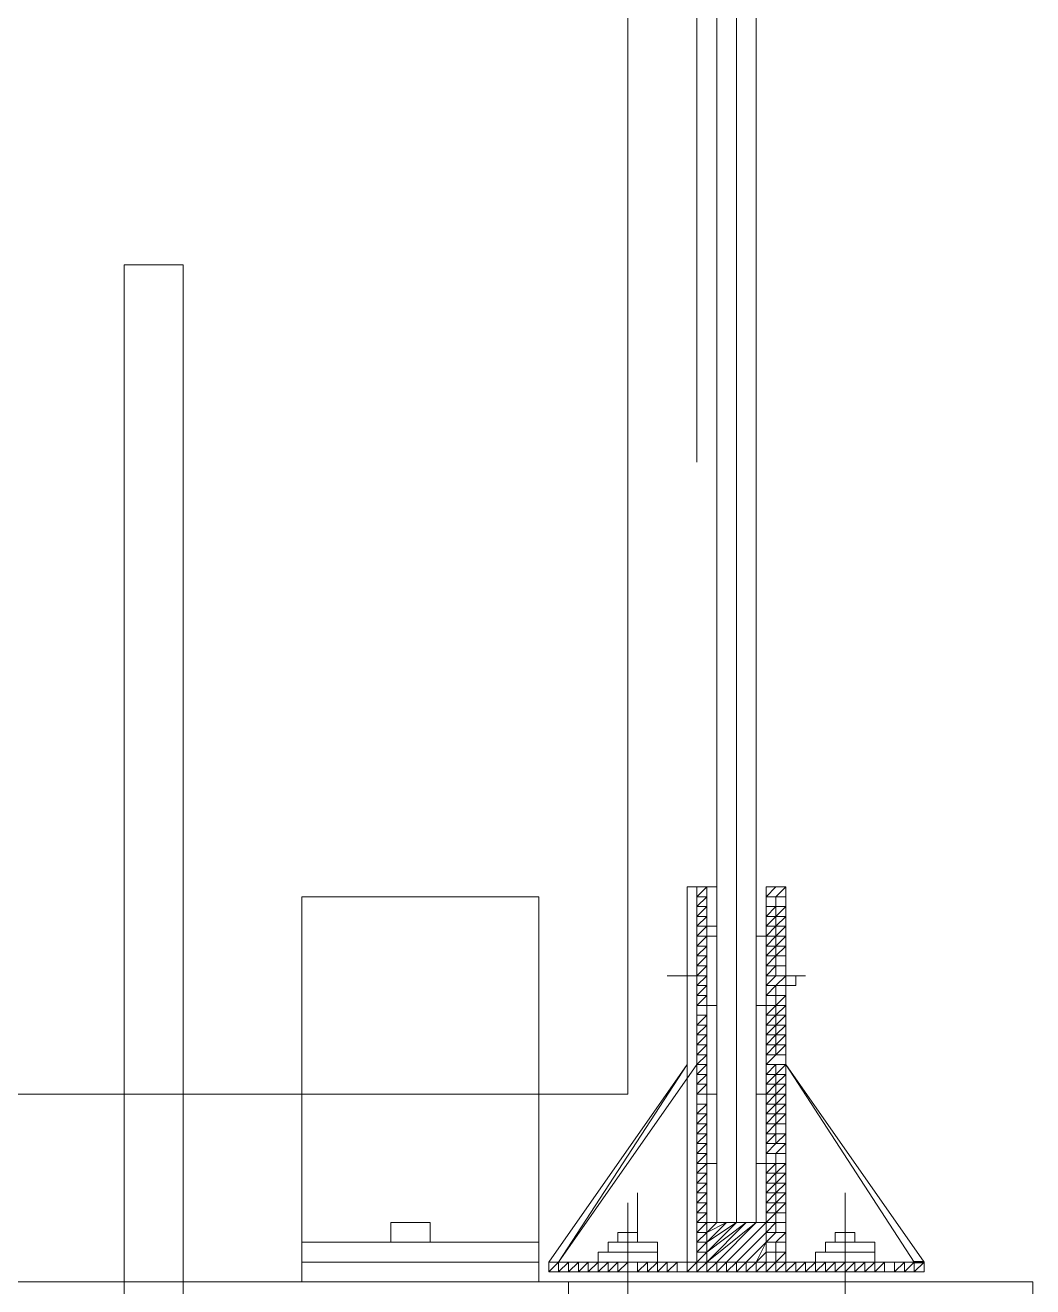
# Model space of a CAD drawing. Header units: millimetres. Extents: x 182 to 575, y -105 to 95.
# Drawn here: x 280.009 to 280.494, y 83.547 to 84.155 of the extents above; entities that cross this region are included whole.
import ezdxf

# ---------------------------------------------------------------- set-up
doc = ezdxf.new("R2010")
doc.units = ezdxf.units.MM
doc.header["$MEASUREMENT"] = 0
doc.layers.add('PDF_Geometry', color=7, linetype='Continuous')

msp = doc.modelspace()

# ---------------------------------------------------------------- linework, layer by layer
at = {"layer": 'PDF_Geometry', "lineweight": 13}
for points in [[(280.33258, 83.94434), (280.33258, 84.94434)], [(280.33258, 83.73958), (280.33735, 83.73958), (280.33735, 83.72053), (280.33735, 83.73958), (280.33258, 83.73958), (280.32782, 83.73958), (280.32782, 83.65386), (280.26592, 83.55863), (280.32782, 83.65386), (280.32782, 83.73958), (280.32782, 83.65386), (280.26592, 83.55863), (280.32782, 83.65386), (280.32782, 83.73958)], [(280.14211, 83.5491), (280.14211, 83.73481), (280.25639, 83.73481), (280.25639, 83.5491)], [(280.44211, 83.55863), (280.37544, 83.55863), (280.37544, 83.65386), (280.37544, 83.55863), (280.43734, 83.55863)], [(280.29449, 83.57291), (280.29449, 83.56815), (280.29449, 83.57291), (280.30401, 83.57291), (280.30401, 83.56815), (280.30401, 83.57291), (280.30401, 83.56815), (280.30401, 83.59196), (280.30401, 83.56815), (280.30401, 83.57291), (280.29925, 83.57291), (280.29925, 83.56815)], [(280.14211, 83.56815), (280.25639, 83.56815)], [(280.29925, 83.57291), (280.29449, 83.57291), (280.29449, 83.56815)], [(280.14211, 83.55863), (280.25639, 83.55863)], [(280.27068, 83.5491), (277.9802, 83.5491), (277.93258, 83.5491)], [(280.30401, 83.55386), (280.30401, 83.55386)], [(280.30401, 83.55386), (280.30401, 83.55386)], [(280.40401, 83.55386), (280.40401, 83.55386)], [(280.40401, 83.55386), (280.40401, 83.55386)]]:
    msp.add_lwpolyline(points, dxfattribs=at)
for points in [[(280.34211, 83.57767), (280.35163, 83.57767), (280.35163, 84.67767), (280.34211, 84.67767)], [(280.34211, 83.57767), (280.35163, 83.57767), (280.35163, 84.67767), (280.34211, 84.67767)], [(280.34211, 83.57767), (280.35163, 83.57767), (280.35163, 84.67767), (280.34211, 84.67767)], [(280.34211, 83.57767), (280.35163, 83.57767), (280.35163, 84.67767), (280.34211, 84.67767)], [(280.36115, 83.57767), (280.35163, 83.57767), (280.35163, 84.67767), (280.36115, 84.67767)], [(280.36115, 83.57767), (280.35163, 83.57767), (280.35163, 84.67767), (280.36115, 84.67767)], [(280.36115, 83.57767), (280.35163, 83.57767), (280.35163, 84.67767), (280.36115, 84.67767)], [(280.36115, 83.57767), (280.35163, 83.57767), (280.35163, 84.67767), (280.36115, 84.67767)], [(279.06115, 84.62529), (280.29925, 84.62529), (280.29925, 83.63958), (279.06115, 83.63958)], [(280.32782, 83.73958), (280.32782, 83.65386), (280.26592, 83.55863), (280.26116, 83.55863), (280.32782, 83.65386), (280.32782, 83.73958), (280.33258, 83.73958), (280.33735, 83.73958), (280.33735, 83.72053), (280.33735, 83.73958), (280.33258, 83.73958), (280.33735, 83.73958), (280.33735, 83.72053), (280.33735, 83.73958), (280.33258, 83.73958), (280.32782, 83.73958), (280.32782, 83.65386), (280.26592, 83.55863), (280.32782, 83.65386), (280.32782, 83.73958), (280.32782, 83.65386), (280.26592, 83.55863), (280.32782, 83.65386)], [(280.26592, 83.55863), (280.33258, 83.65386), (280.33258, 83.73958), (280.33735, 83.73958), (280.33735, 83.72053), (280.34211, 83.72053), (280.34211, 83.73958), (280.33735, 83.73958), (280.33258, 83.73958), (280.32782, 83.73958), (280.32782, 83.65386)], [(280.37544, 83.73958), (280.36592, 83.73958), (280.36592, 83.55863), (280.33735, 83.55863), (280.33735, 83.73958), (280.33258, 83.73958), (280.33258, 83.55386), (280.37544, 83.55386)], [(280.33258, 83.73958), (280.33735, 83.73958), (280.33735, 83.72053), (280.33735, 83.73958)], [(280.37544, 83.73958), (280.36592, 83.73958), (280.36592, 83.55863), (280.33735, 83.55863), (280.33735, 83.73958), (280.33258, 83.73958), (280.33258, 83.55386), (280.37544, 83.55386)], [(280.33258, 83.73958), (280.33735, 83.73958), (280.33735, 83.72053), (280.33735, 83.73958)], [(280.37544, 83.65386), (280.37544, 83.73958), (280.36592, 83.73958), (280.36592, 83.72053), (280.36592, 83.73958), (280.37544, 83.73958), (280.37544, 83.65386), (280.44211, 83.55863), (280.43734, 83.55863)], [(280.37544, 83.65386), (280.37544, 83.73958), (280.36592, 83.73958), (280.36592, 83.72053), (280.36592, 83.73958), (280.37544, 83.73958), (280.37544, 83.65386), (280.44211, 83.55863)], [(280.37544, 83.65386), (280.37544, 83.73958), (280.36592, 83.73958), (280.36592, 83.72053), (280.36592, 83.73958), (280.37544, 83.73958), (280.37544, 83.65386), (280.44211, 83.55863), (280.43734, 83.55863)], [(280.37544, 83.65386), (280.37544, 83.73958), (280.36592, 83.73958), (280.36592, 83.72053), (280.36592, 83.73958), (280.37544, 83.73958), (280.37544, 83.65386), (280.43734, 83.55863)], [(280.40877, 83.56815), (280.40877, 83.57291), (280.40401, 83.57291), (280.40401, 83.56815), (280.40401, 83.59196), (280.40401, 83.56815), (280.40401, 83.57291), (280.40877, 83.57291), (280.40877, 83.56815), (280.40877, 83.57291)], [(280.29925, 83.5872), (280.29925, 83.41577)], [(280.40401, 83.5872), (280.40401, 83.41577)], [(280.20401, 83.57767), (280.18497, 83.57767), (280.18497, 83.56815), (280.20401, 83.56815)], [(280.28973, 83.56339), (280.31354, 83.56339), (280.31354, 83.56815), (280.28973, 83.56815)], [(280.28973, 83.56339), (280.31354, 83.56339), (280.31354, 83.56815), (280.28973, 83.56815)], [(280.39449, 83.56339), (280.4183, 83.56339), (280.4183, 83.56815), (280.39449, 83.56815)], [(280.39449, 83.56339), (280.4183, 83.56339), (280.4183, 83.56815), (280.39449, 83.56815)], [(280.39925, 83.56815), (280.39925, 83.57291), (280.40401, 83.57291), (280.39925, 83.57291)], [(280.28496, 83.55863), (280.31354, 83.55863), (280.31354, 83.56339), (280.28496, 83.56339)], [(280.28496, 83.55863), (280.31354, 83.55863), (280.31354, 83.56339), (280.28496, 83.56339)], [(280.38973, 83.55863), (280.4183, 83.55863), (280.4183, 83.56339), (280.38973, 83.56339)], [(280.38973, 83.55863), (280.4183, 83.55863), (280.4183, 83.56339), (280.38973, 83.56339)]]:
    msp.add_lwpolyline(points, close=True, dxfattribs=at)
at = {"layer": 'PDF_Geometry', "lineweight": 20}
for points in [[(280.05639, 83.15863), (280.08497, 83.15863), (280.08497, 84.03958), (280.05639, 84.03958)], [(280.33258, 83.73958), (280.33735, 83.73958), (280.33735, 83.72053), (280.33735, 83.73958)], [(280.43734, 83.55863), (280.37544, 83.65386), (280.37544, 83.73958), (280.36592, 83.73958), (280.36592, 83.72053), (280.36592, 83.73958), (280.37544, 83.73958), (280.37544, 83.65386), (280.44211, 83.55863)], [(280.37544, 83.65386), (280.37544, 83.73958), (280.36592, 83.73958), (280.36592, 83.72053), (280.36592, 83.73958), (280.37544, 83.73958), (280.37544, 83.65386), (280.44211, 83.55863), (280.43734, 83.55863)], [(280.43734, 83.55863), (280.37544, 83.65386), (280.37544, 83.73958), (280.36592, 83.73958), (280.36592, 83.72053), (280.36592, 83.73958), (280.37544, 83.73958), (280.37544, 83.65386), (280.44211, 83.55863)], [(280.37544, 83.65386), (280.37544, 83.73958), (280.36592, 83.73958), (280.36592, 83.72053), (280.36592, 83.73958), (280.37544, 83.73958), (280.37544, 83.65386), (280.44211, 83.55863), (280.43734, 83.55863)], [(280.33735, 83.71577), (280.34211, 83.71577), (280.34211, 83.68243), (280.33735, 83.68243)], [(280.33735, 83.71577), (280.34211, 83.71577), (280.34211, 83.68243), (280.33735, 83.68243)], [(280.36115, 83.71577), (280.36592, 83.71577), (280.36592, 83.68243), (280.36115, 83.68243)], [(280.36115, 83.71577), (280.36592, 83.71577), (280.36592, 83.68243), (280.36115, 83.68243)], [(280.32782, 83.69672), (280.32782, 83.70148), (280.32782, 83.69672), (280.32782, 83.69196), (280.32782, 83.69672), (280.32782, 83.69196)], [(280.32782, 83.69672), (280.32782, 83.70148), (280.32782, 83.69672), (280.32782, 83.69196), (280.32782, 83.69672), (280.32782, 83.69196)], [(280.37544, 83.69672), (280.37544, 83.70148), (280.37544, 83.69672), (280.37544, 83.69196), (280.37544, 83.69672), (280.37544, 83.69196)], [(280.3183, 83.69672), (280.33735, 83.69672)], [(280.38496, 83.69672), (280.36592, 83.69672)], [(280.3802, 83.69672), (280.3802, 83.69196), (280.37544, 83.69196), (280.37544, 83.69672)], [(280.37544, 83.65386), (280.37544, 83.55863), (280.43734, 83.55863)], [(280.37544, 83.65386), (280.37544, 83.55863), (280.43734, 83.55863)], [(280.33735, 83.63958), (280.34211, 83.63958), (280.34211, 83.60624), (280.33735, 83.60624)], [(280.33735, 83.63958), (280.34211, 83.63958), (280.34211, 83.60624), (280.33735, 83.60624)], [(280.36115, 83.63958), (280.36592, 83.63958), (280.36592, 83.60624), (280.36115, 83.60624)], [(280.36115, 83.63958), (280.36592, 83.63958), (280.36592, 83.60624), (280.36115, 83.60624)], [(280.33735, 83.57767), (280.36592, 83.57767), (280.36592, 83.55863), (280.33735, 83.55863)], [(280.34211, 83.57767), (280.33735, 83.57291), (280.34211, 83.57767), (280.33735, 83.57767), (280.34211, 83.57767), (280.33735, 83.57291)], [(280.34687, 83.57767), (280.33735, 83.56815), (280.34687, 83.57767), (280.33735, 83.57291), (280.34687, 83.57767), (280.33735, 83.56815)], [(280.36115, 83.57767), (280.34211, 83.55863), (280.36115, 83.57767), (280.33735, 83.55863), (280.35639, 83.57767), (280.33735, 83.55863), (280.36115, 83.57767), (280.34211, 83.55863)], [(280.33735, 83.57767), (280.36592, 83.57767), (280.36592, 83.55863), (280.33735, 83.55863)], [(280.36592, 83.57767), (280.34687, 83.55863), (280.36592, 83.57767), (280.34687, 83.55863), (280.36592, 83.57767), (280.34687, 83.55863)], [(280.36592, 83.57291), (280.35163, 83.55863), (280.36592, 83.57291), (280.35163, 83.55863), (280.36592, 83.57291), (280.35163, 83.55863)], [(280.26116, 83.55863), (280.26116, 83.55386), (280.44211, 83.55386), (280.44211, 83.55863)], [(280.26116, 83.55863), (280.26116, 83.55386), (280.44211, 83.55386), (280.44211, 83.55863)], [(280.27068, 83.52053), (280.49449, 83.52053), (280.49449, 83.5491), (280.27068, 83.5491)]]:
    msp.add_lwpolyline(points, close=True, dxfattribs=at)
for points in [[(280.32782, 83.65386), (280.26592, 83.55863), (280.26116, 83.55863), (280.32782, 83.65386), (280.32782, 83.73958), (280.32782, 83.65386), (280.32782, 83.55863), (280.26592, 83.55863), (280.33258, 83.55863), (280.33258, 83.65386), (280.33258, 83.73958), (280.33735, 83.73958), (280.33735, 83.72053), (280.34211, 83.72053), (280.34211, 83.73958)], [(280.32782, 83.73958), (280.32782, 83.65386), (280.26592, 83.55863), (280.33258, 83.65386), (280.26592, 83.55863), (280.33258, 83.65386)], [(280.33258, 83.73958), (280.33735, 83.73958)], [(280.37544, 83.69672), (280.37544, 83.70148), (280.37544, 83.69672)], [(280.37544, 83.69672), (280.37544, 83.69196), (280.37544, 83.69672)], [(280.3802, 83.69672), (280.37544, 83.69672), (280.3802, 83.69672)], [(280.35163, 83.57767), (280.33735, 83.56339), (280.35163, 83.57767), (280.33735, 83.56815), (280.35163, 83.57767), (280.33735, 83.56339), (280.35639, 83.57767), (280.33735, 83.55863), (280.35639, 83.57767)], [(280.35639, 83.55863), (280.36592, 83.56815), (280.35639, 83.55863)], [(280.35639, 83.55863), (280.36592, 83.56815), (280.35639, 83.55863), (280.36592, 83.56815), (280.36115, 83.55863), (280.36592, 83.56339), (280.36115, 83.55863)], [(280.36115, 83.55863), (280.36592, 83.56339), (280.36115, 83.55863)], [(280.36592, 83.55863), (280.36592, 83.55863)], [(280.36592, 83.55863), (280.36592, 83.55863)]]:
    msp.add_lwpolyline(points, dxfattribs=at)
at = {"layer": 'PDF_Geometry', "color": 8, "lineweight": 13, "true_color": 0x808080}
for points in [[(280.33258, 83.73481), (280.33258, 83.73958), (280.33258, 83.73481)], [(280.33258, 83.73958), (280.33258, 83.73958)], [(280.33258, 83.73481), (280.33258, 83.73958), (280.33258, 83.73481)], [(280.33258, 83.73958), (280.33258, 83.73958)], [(280.36592, 83.73958), (280.36592, 83.73958)], [(280.36592, 83.73958), (280.36592, 83.73958)], [(280.37068, 83.73958), (280.37068, 83.73958)], [(280.37068, 83.73958), (280.37068, 83.73958)], [(280.33735, 83.73005), (280.33258, 83.72529), (280.33258, 83.73005), (280.33735, 83.73005), (280.33735, 83.73481), (280.33258, 83.73005)], [(280.33735, 83.73481), (280.33735, 83.73481)], [(280.37068, 83.73005), (280.37544, 83.73005), (280.37068, 83.72529), (280.36592, 83.72529), (280.37068, 83.72529), (280.36592, 83.72529), (280.37068, 83.73005), (280.37068, 83.73481), (280.37544, 83.73481)], [(280.36592, 83.73481), (280.37068, 83.73481), (280.37068, 83.73005), (280.36592, 83.72529), (280.37068, 83.72529), (280.37068, 83.73005), (280.37544, 83.73005), (280.37068, 83.72529), (280.37068, 83.72053), (280.36592, 83.72053), (280.37068, 83.72529), (280.37544, 83.72529), (280.37068, 83.72053), (280.36592, 83.71577), (280.36592, 83.71101), (280.37068, 83.71577), (280.37544, 83.71577), (280.37068, 83.71101), (280.36592, 83.70624), (280.36592, 83.71101)], [(280.36592, 83.73481), (280.36592, 83.73481)], [(280.37068, 83.73481), (280.37068, 83.73481)], [(280.37068, 83.73481), (280.37068, 83.73481)], [(280.37544, 83.73481), (280.37544, 83.73481)], [(280.33258, 83.73005), (280.33258, 83.73005)], [(280.33735, 83.72529), (280.33258, 83.72529), (280.33735, 83.72529), (280.33258, 83.72053), (280.33258, 83.71577), (280.33735, 83.71577), (280.33258, 83.71101), (280.33735, 83.71577), (280.33258, 83.71577), (280.33258, 83.72053), (280.33735, 83.72529), (280.33258, 83.72529), (280.33258, 83.72053), (280.33735, 83.72053), (280.33258, 83.71577), (280.33735, 83.71577), (280.33735, 83.72053), (280.33258, 83.72053), (280.33258, 83.72529)], [(280.33258, 83.72529), (280.33258, 83.72529)], [(280.33735, 83.73005), (280.33735, 83.73005)], [(280.33735, 83.73005), (280.33735, 83.73005)], [(280.33735, 83.72529), (280.33735, 83.72529)], [(280.33735, 83.72529), (280.33735, 83.72529)], [(280.33735, 83.72529), (280.33735, 83.72529)], [(280.36592, 83.73005), (280.36592, 83.73005)], [(280.36592, 83.73005), (280.36592, 83.73005)], [(280.36592, 83.71577), (280.37068, 83.72053), (280.37544, 83.72529), (280.37068, 83.72529), (280.37068, 83.72053), (280.36592, 83.72053), (280.37068, 83.72529), (280.37068, 83.73005), (280.37544, 83.73005)], [(280.36592, 83.72529), (280.36592, 83.72529)], [(280.36592, 83.72529), (280.36592, 83.72529)], [(280.37068, 83.73005), (280.37068, 83.73005)], [(280.37544, 83.73005), (280.37544, 83.73005)], [(280.37544, 83.72529), (280.37544, 83.72529)], [(280.33258, 83.72053), (280.33258, 83.72053)], [(280.33258, 83.72053), (280.33258, 83.72053)], [(280.33735, 83.72053), (280.33735, 83.72053)], [(280.33735, 83.72053), (280.33735, 83.72053)], [(280.36592, 83.72053), (280.36592, 83.72053)], [(280.37068, 83.71577), (280.37068, 83.71101), (280.36592, 83.71101), (280.37068, 83.71577), (280.37544, 83.72053), (280.37068, 83.72053), (280.37068, 83.71577), (280.37068, 83.72053), (280.37544, 83.72053), (280.37068, 83.71577), (280.36592, 83.71577), (280.36592, 83.71101), (280.37068, 83.71101), (280.37068, 83.71577), (280.37544, 83.71577), (280.37068, 83.71101), (280.37068, 83.70624), (280.36592, 83.70624), (280.37068, 83.70624), (280.37544, 83.71101), (280.37068, 83.71101), (280.37068, 83.70624), (280.37544, 83.70624), (280.37068, 83.70624), (280.37068, 83.70148), (280.36592, 83.70148), (280.37068, 83.70148), (280.37068, 83.70624), (280.36592, 83.70148), (280.37068, 83.70148), (280.37544, 83.70148), (280.37068, 83.70148), (280.37068, 83.69672), (280.36592, 83.69672), (280.37068, 83.70148), (280.37544, 83.70148), (280.37068, 83.70148)], [(280.36592, 83.72053), (280.36592, 83.72053)], [(280.33258, 83.71577), (280.33258, 83.71577)], [(280.33258, 83.71577), (280.33258, 83.71577)], [(280.36592, 83.71577), (280.36592, 83.71577)], [(280.36592, 83.71577), (280.36592, 83.71577)], [(280.37544, 83.71577), (280.37544, 83.71577)], [(280.33258, 83.71101), (280.33258, 83.71101)], [(280.33258, 83.71101), (280.33258, 83.71101)], [(280.33258, 83.70624), (280.33258, 83.71101), (280.33735, 83.71101), (280.33735, 83.70624), (280.33258, 83.70624), (280.33258, 83.70148), (280.33735, 83.70624), (280.33735, 83.70148), (280.33258, 83.70148), (280.33258, 83.69672), (280.33258, 83.70148), (280.33258, 83.70624), (280.33735, 83.70624), (280.33258, 83.70148), (280.33258, 83.69672), (280.33258, 83.70148)], [(280.33258, 83.71101), (280.33258, 83.71101)], [(280.33258, 83.71101), (280.33258, 83.71101)], [(280.36592, 83.70148), (280.37068, 83.70624), (280.37068, 83.71101), (280.37544, 83.71101)], [(280.33735, 83.70148), (280.33258, 83.69672), (280.33735, 83.70148), (280.33735, 83.69672), (280.33258, 83.69672), (280.33258, 83.69196), (280.33735, 83.69672), (280.33735, 83.69196), (280.33258, 83.69196), (280.33258, 83.6872), (280.33258, 83.69196), (280.33258, 83.69672), (280.33735, 83.69672), (280.33735, 83.70148), (280.33735, 83.70624)], [(280.33258, 83.70624), (280.33258, 83.70624)], [(280.33735, 83.70148), (280.33735, 83.70148)], [(280.33735, 83.70148), (280.33735, 83.70148)], [(280.36592, 83.70624), (280.36592, 83.70624)], [(280.36592, 83.70624), (280.36592, 83.70624)], [(280.36592, 83.70148), (280.36592, 83.70148)], [(280.37068, 83.70624), (280.37544, 83.70624)], [(280.37068, 83.70148), (280.37068, 83.70148)], [(280.37068, 83.70148), (280.37068, 83.70148)], [(280.37544, 83.70624), (280.37544, 83.70624)], [(280.37544, 83.70624), (280.37544, 83.70624)], [(280.37544, 83.70148), (280.37544, 83.70148)], [(280.36592, 83.69672), (280.36592, 83.69672)], [(280.36592, 83.6872), (280.37068, 83.6872), (280.37068, 83.69196), (280.37544, 83.69196), (280.37068, 83.69196), (280.36592, 83.69196), (280.37068, 83.69672), (280.37544, 83.69672), (280.37068, 83.69672), (280.36592, 83.69672)], [(280.37068, 83.69672), (280.36592, 83.69196), (280.37068, 83.69196), (280.37068, 83.6872), (280.36592, 83.6872), (280.37068, 83.6872), (280.37068, 83.69196), (280.37544, 83.69672), (280.37068, 83.69672), (280.37544, 83.69672), (280.37068, 83.69196), (280.36592, 83.6872), (280.37068, 83.6872), (280.37544, 83.6872), (280.37068, 83.6872), (280.37068, 83.68243), (280.36592, 83.67767), (280.37068, 83.67767), (280.37068, 83.68243), (280.37544, 83.68243), (280.37068, 83.67767), (280.37068, 83.67291), (280.36592, 83.67291), (280.36592, 83.67767)], [(280.33735, 83.69196), (280.33735, 83.69196)], [(280.33735, 83.69196), (280.33735, 83.69196)], [(280.33735, 83.69196), (280.33735, 83.69196)], [(280.36592, 83.69196), (280.36592, 83.69196)], [(280.36592, 83.69196), (280.36592, 83.69196)], [(280.37068, 83.69196), (280.37068, 83.69196)], [(280.37068, 83.69196), (280.37068, 83.69196)], [(280.37068, 83.69196), (280.37068, 83.69196)], [(280.37544, 83.69196), (280.37544, 83.69196)], [(280.33735, 83.67767), (280.33258, 83.67291), (280.33258, 83.67767), (280.33735, 83.67767), (280.33258, 83.67291), (280.33258, 83.67767), (280.33735, 83.67767), (280.33258, 83.67767), (280.33258, 83.68243), (280.33735, 83.68243), (280.33735, 83.6872), (280.33258, 83.6872), (280.33258, 83.68243), (280.33735, 83.6872), (280.33258, 83.68243), (280.33258, 83.67767)], [(280.33258, 83.68243), (280.33258, 83.68243)], [(280.33258, 83.68243), (280.33258, 83.68243)], [(280.33258, 83.68243), (280.33735, 83.68243)], [(280.33735, 83.6872), (280.33735, 83.6872)], [(280.33735, 83.6872), (280.33735, 83.6872)], [(280.33735, 83.68243), (280.33735, 83.68243)], [(280.33735, 83.68243), (280.33735, 83.68243)], [(280.33735, 83.68243), (280.33735, 83.68243)], [(280.36592, 83.6872), (280.36592, 83.6872)], [(280.37544, 83.6872), (280.37068, 83.68243), (280.36592, 83.68243), (280.37068, 83.68243), (280.37068, 83.6872), (280.37544, 83.6872), (280.37068, 83.6872), (280.37068, 83.68243), (280.36592, 83.68243)], [(280.36592, 83.68243), (280.36592, 83.68243)], [(280.37544, 83.67291), (280.37068, 83.66815), (280.37544, 83.67291), (280.37068, 83.67291), (280.37068, 83.66815), (280.36592, 83.66815), (280.36592, 83.66339), (280.36592, 83.66815), (280.37068, 83.67291), (280.37068, 83.67767), (280.37544, 83.67767), (280.37068, 83.67291), (280.36592, 83.67291), (280.37068, 83.67767), (280.37544, 83.68243)], [(280.36592, 83.68243), (280.36592, 83.68243)], [(280.36592, 83.68243), (280.36592, 83.68243)], [(280.37544, 83.68243), (280.37544, 83.68243)], [(280.37544, 83.68243), (280.37544, 83.68243)], [(280.33258, 83.67767), (280.33258, 83.67767)], [(280.33258, 83.67767), (280.33258, 83.67767)], [(280.33258, 83.67767), (280.33258, 83.67767)], [(280.33258, 83.67767), (280.33258, 83.67767)], [(280.33735, 83.67767), (280.33735, 83.67767)], [(280.33735, 83.67767), (280.33735, 83.67767)], [(280.33735, 83.67767), (280.33735, 83.67767)], [(280.36592, 83.67767), (280.36592, 83.67767)], [(280.36592, 83.67767), (280.36592, 83.67767)], [(280.36592, 83.67291), (280.37068, 83.67767), (280.37544, 83.67767)], [(280.33258, 83.67291), (280.33258, 83.67291)], [(280.33258, 83.67291), (280.33258, 83.67291)], [(280.33258, 83.67291), (280.33258, 83.67291)], [(280.33258, 83.67291), (280.33258, 83.67291)], [(280.36592, 83.67291), (280.36592, 83.67291)], [(280.33258, 83.66815), (280.33258, 83.66815)], [(280.33258, 83.66815), (280.33258, 83.66815)], [(280.33258, 83.66815), (280.33258, 83.66815)], [(280.33258, 83.66815), (280.33258, 83.66815)], [(280.33258, 83.66815), (280.33258, 83.66815)], [(280.33258, 83.66339), (280.33258, 83.66815), (280.33735, 83.66815)], [(280.33258, 83.66339), (280.33735, 83.66815)], [(280.33735, 83.66815), (280.33735, 83.66815)], [(280.36592, 83.65862), (280.37068, 83.66339), (280.37544, 83.66339), (280.37068, 83.66339), (280.37068, 83.65862), (280.36592, 83.65862), (280.37068, 83.66339), (280.37068, 83.66815), (280.37544, 83.66815), (280.37068, 83.66339), (280.36592, 83.66339), (280.37068, 83.66815), (280.37544, 83.66815), (280.37068, 83.66815), (280.37068, 83.66339), (280.36592, 83.66339)], [(280.37544, 83.66815), (280.37544, 83.66815)], [(280.33258, 83.66339), (280.33258, 83.66339)], [(280.33735, 83.65386), (280.33735, 83.6491), (280.33258, 83.64434), (280.33258, 83.6491), (280.33735, 83.6491), (280.33735, 83.65386), (280.33258, 83.6491), (280.33258, 83.65386), (280.33735, 83.65386), (280.33735, 83.65862), (280.33735, 83.66339), (280.33258, 83.66339), (280.33258, 83.65862), (280.33735, 83.66339), (280.33735, 83.65862), (280.33258, 83.65386), (280.33258, 83.65862), (280.33258, 83.65386), (280.33258, 83.65862)], [(280.33258, 83.66339), (280.33258, 83.66339)], [(280.33258, 83.65386), (280.33258, 83.65862), (280.33735, 83.65862)], [(280.33258, 83.65386), (280.33735, 83.65862)], [(280.33258, 83.65386), (280.33258, 83.6491), (280.33258, 83.65386), (280.33735, 83.65386), (280.33735, 83.65862)], [(280.33735, 83.65862), (280.33735, 83.65862)], [(280.36592, 83.66339), (280.36592, 83.66339)], [(280.37544, 83.66339), (280.37068, 83.66339), (280.37068, 83.65862), (280.36592, 83.65386), (280.37068, 83.65386), (280.36592, 83.6491), (280.37068, 83.6491), (280.36592, 83.6491), (280.37068, 83.65386), (280.36592, 83.65386), (280.37068, 83.65862), (280.37544, 83.66339), (280.37068, 83.66339), (280.37068, 83.65862), (280.37544, 83.65862)], [(280.36592, 83.65862), (280.36592, 83.65862)], [(280.36592, 83.65862), (280.36592, 83.65862)], [(280.36592, 83.65862), (280.36592, 83.65862)], [(280.37068, 83.65862), (280.37068, 83.65862)], [(280.37068, 83.65862), (280.37068, 83.65862)], [(280.37068, 83.65862), (280.37068, 83.65862)], [(280.37068, 83.65862), (280.37068, 83.65862)], [(280.37068, 83.65862), (280.37068, 83.65862)], [(280.37544, 83.65862), (280.37544, 83.65862)], [(280.37544, 83.65862), (280.37544, 83.65862)], [(280.33735, 83.65386), (280.33735, 83.65386)], [(280.37544, 83.6491), (280.37068, 83.6491), (280.37068, 83.64434), (280.36592, 83.64434), (280.37068, 83.64434), (280.36592, 83.64434), (280.37068, 83.6491), (280.37544, 83.65386), (280.37068, 83.65386)], [(280.37544, 83.65386), (280.37068, 83.65386), (280.37068, 83.6491), (280.36592, 83.64434), (280.37068, 83.64434), (280.37068, 83.6491), (280.37544, 83.6491), (280.37068, 83.64434), (280.37544, 83.6491), (280.37068, 83.6491)], [(280.33258, 83.6491), (280.33258, 83.6491)], [(280.33258, 83.6491), (280.33258, 83.6491)], [(280.33735, 83.6491), (280.33735, 83.6491)], [(280.33735, 83.6491), (280.33735, 83.6491)], [(280.36592, 83.6491), (280.36592, 83.6491)], [(280.36592, 83.6491), (280.36592, 83.6491)], [(280.37068, 83.6491), (280.37068, 83.6491)], [(280.37068, 83.6491), (280.37068, 83.6491)], [(280.37068, 83.6491), (280.37068, 83.6491)], [(280.37544, 83.6491), (280.37544, 83.6491)], [(280.33735, 83.64434), (280.33735, 83.64434)], [(280.33735, 83.64434), (280.33735, 83.64434)], [(280.36592, 83.63482), (280.36592, 83.63005), (280.37068, 83.63005), (280.37068, 83.63482), (280.37544, 83.63958), (280.37068, 83.63958), (280.37068, 83.63482), (280.36592, 83.63482), (280.37068, 83.63958), (280.37068, 83.64434), (280.37544, 83.64434), (280.37068, 83.63958), (280.36592, 83.63958), (280.37068, 83.64434), (280.37544, 83.64434)], [(280.36592, 83.64434), (280.36592, 83.64434)], [(280.36592, 83.63958), (280.37068, 83.63958), (280.37068, 83.64434)], [(280.33258, 83.63958), (280.33258, 83.63958)], [(280.33258, 83.63958), (280.33258, 83.63958)], [(280.33258, 83.63482), (280.33258, 83.63482)], [(280.33258, 83.63482), (280.33258, 83.63482)], [(280.33258, 83.63482), (280.33258, 83.63482)], [(280.33258, 83.63482), (280.33258, 83.63482)], [(280.33258, 83.63482), (280.33258, 83.63482)], [(280.33258, 83.63482), (280.33735, 83.63482)], [(280.33735, 83.63958), (280.33735, 83.63958)], [(280.33735, 83.63958), (280.33735, 83.63958)], [(280.33735, 83.63482), (280.33735, 83.63482)], [(280.36592, 83.63958), (280.36592, 83.63958)], [(280.36592, 83.63958), (280.36592, 83.63958)], [(280.37068, 83.63005), (280.36592, 83.62529), (280.37068, 83.62529), (280.37068, 83.63005), (280.37544, 83.63005), (280.37068, 83.63005), (280.37068, 83.62529), (280.36592, 83.62053), (280.37068, 83.62053), (280.37068, 83.62529), (280.37544, 83.62529), (280.37068, 83.62529), (280.37544, 83.63005), (280.37544, 83.63482), (280.37068, 83.63482), (280.36592, 83.63005), (280.36592, 83.63482), (280.37068, 83.63958), (280.37544, 83.63958), (280.37068, 83.63958), (280.37068, 83.63482), (280.37544, 83.63958)], [(280.36592, 83.63958), (280.36592, 83.63958)], [(280.36592, 83.63482), (280.36592, 83.63482)], [(280.37544, 83.63005), (280.37068, 83.62529), (280.36592, 83.62529), (280.37068, 83.63005), (280.37544, 83.63482)], [(280.37544, 83.63958), (280.37544, 83.63958)], [(280.37544, 83.63482), (280.37544, 83.63482)], [(280.33258, 83.63005), (280.33258, 83.63005)], [(280.33258, 83.63005), (280.33258, 83.63005)], [(280.33258, 83.62053), (280.33258, 83.61577), (280.33258, 83.62053), (280.33735, 83.62053), (280.33735, 83.62529), (280.33258, 83.62053), (280.33258, 83.62529), (280.33735, 83.62529), (280.33735, 83.63005), (280.33258, 83.63005), (280.33735, 83.63005), (280.33258, 83.62529), (280.33258, 83.63005)], [(280.33735, 83.61577), (280.33258, 83.61101), (280.33258, 83.61577), (280.33735, 83.61577), (280.33735, 83.61101), (280.33258, 83.61101), (280.33258, 83.60624), (280.33258, 83.61101), (280.33735, 83.61577), (280.33735, 83.62053), (280.33258, 83.61577), (280.33258, 83.62053), (280.33735, 83.62053), (280.33735, 83.62529), (280.33258, 83.62053), (280.33258, 83.62529), (280.33735, 83.62529), (280.33735, 83.63005)], [(280.33258, 83.63005), (280.33258, 83.63005)], [(280.33258, 83.63005), (280.33258, 83.63005)], [(280.33735, 83.63005), (280.33735, 83.63005)], [(280.33258, 83.62529), (280.33258, 83.62529)], [(280.33258, 83.62529), (280.33258, 83.62529)], [(280.33258, 83.62529), (280.33258, 83.62529)], [(280.33258, 83.62529), (280.33258, 83.62529)], [(280.36592, 83.62529), (280.36592, 83.62529)], [(280.36592, 83.62529), (280.36592, 83.62529)], [(280.37544, 83.62529), (280.37544, 83.62529)], [(280.33258, 83.62053), (280.33258, 83.62053)], [(280.33735, 83.62053), (280.33258, 83.61577), (280.33258, 83.61101), (280.33258, 83.60624), (280.33258, 83.61101), (280.33735, 83.61101), (280.33735, 83.61577), (280.33258, 83.61577), (280.33258, 83.61101), (280.33258, 83.61577)], [(280.33258, 83.62053), (280.33258, 83.62053)], [(280.33735, 83.62053), (280.33735, 83.62053)], [(280.37544, 83.62053), (280.37068, 83.62053), (280.36592, 83.61577), (280.37068, 83.62053), (280.37544, 83.62053), (280.37068, 83.62053), (280.37068, 83.61577), (280.37544, 83.61577), (280.37068, 83.61101), (280.37544, 83.61101)], [(280.37068, 83.62053), (280.37068, 83.61577), (280.36592, 83.61101), (280.37068, 83.61101), (280.36592, 83.61101), (280.37068, 83.61577), (280.37544, 83.62053), (280.37068, 83.62053), (280.37068, 83.61577), (280.36592, 83.61577)], [(280.36592, 83.61577), (280.36592, 83.61577)], [(280.36592, 83.61577), (280.36592, 83.61577)], [(280.37544, 83.61577), (280.37068, 83.61101), (280.37068, 83.60624), (280.36592, 83.60148), (280.37068, 83.60148), (280.37068, 83.60624), (280.37544, 83.60624), (280.37068, 83.60148), (280.36592, 83.60148), (280.37068, 83.60148), (280.36592, 83.60148), (280.37068, 83.60624), (280.37068, 83.61101), (280.36592, 83.61101)], [(280.36592, 83.61577), (280.36592, 83.61577)], [(280.37068, 83.61577), (280.37068, 83.61577)], [(280.37068, 83.61577), (280.37068, 83.61577)], [(280.37544, 83.61577), (280.37544, 83.61577)], [(280.33735, 83.60624), (280.33258, 83.60148), (280.33258, 83.60624), (280.33735, 83.60624), (280.33258, 83.60148), (280.33258, 83.60624), (280.33735, 83.60624), (280.33735, 83.61101), (280.33258, 83.60624)], [(280.33735, 83.61101), (280.33735, 83.61101)], [(280.33735, 83.61101), (280.33735, 83.61101)], [(280.33735, 83.61101), (280.33735, 83.61101)], [(280.33735, 83.61101), (280.33735, 83.61101)], [(280.36592, 83.61101), (280.36592, 83.61101)], [(280.37068, 83.61101), (280.37068, 83.61101)], [(280.37068, 83.61101), (280.37068, 83.61101)], [(280.37544, 83.61101), (280.37544, 83.61101)], [(280.33258, 83.60624), (280.33258, 83.60624)], [(280.33735, 83.60624), (280.33735, 83.60624)], [(280.33735, 83.60624), (280.33735, 83.60624)], [(280.36592, 83.60624), (280.36592, 83.60624)], [(280.36592, 83.5872), (280.36592, 83.58243), (280.37068, 83.5872), (280.37544, 83.59196), (280.37068, 83.59196), (280.36592, 83.5872), (280.36592, 83.59196), (280.37068, 83.59672), (280.37544, 83.60148), (280.37068, 83.60148), (280.36592, 83.59672), (280.37068, 83.59672), (280.37068, 83.60148), (280.37544, 83.60624), (280.37068, 83.60624)], [(280.36592, 83.60624), (280.36592, 83.60624)], [(280.36592, 83.59196), (280.37068, 83.59672), (280.37544, 83.60148), (280.37068, 83.60148), (280.37068, 83.59672), (280.36592, 83.59672), (280.37068, 83.60148), (280.37068, 83.60624), (280.37544, 83.60624)], [(280.37068, 83.60624), (280.37068, 83.60624)], [(280.37068, 83.60624), (280.37068, 83.60624)], [(280.37544, 83.60624), (280.37544, 83.60624)], [(280.33735, 83.57767), (280.33258, 83.57291), (280.33258, 83.57767), (280.33735, 83.58243), (280.33258, 83.58243), (280.33258, 83.57767), (280.33258, 83.57291), (280.33258, 83.57767), (280.33735, 83.57767), (280.33735, 83.58243), (280.33258, 83.57767), (280.33258, 83.58243), (280.33735, 83.58243), (280.33735, 83.5872), (280.33258, 83.5872), (280.33735, 83.59196), (280.33258, 83.59196), (280.33258, 83.59672), (280.33735, 83.60148), (280.33258, 83.60148)], [(280.33258, 83.60148), (280.33258, 83.60148)], [(280.33735, 83.60148), (280.33258, 83.60148), (280.33258, 83.59672), (280.33735, 83.59672), (280.33258, 83.59196), (280.33258, 83.59672), (280.33735, 83.60148), (280.33258, 83.60148), (280.33258, 83.59672), (280.33735, 83.59672), (280.33735, 83.59196), (280.33258, 83.5872), (280.33258, 83.58243), (280.33258, 83.5872), (280.33735, 83.5872), (280.33258, 83.58243)], [(280.33735, 83.60148), (280.33735, 83.60148)], [(280.33735, 83.60148), (280.33735, 83.60148)], [(280.33735, 83.60148), (280.33735, 83.60148)], [(280.36592, 83.60148), (280.36592, 83.60148)], [(280.36592, 83.60148), (280.36592, 83.60148)], [(280.37544, 83.60148), (280.37544, 83.60148)], [(280.33258, 83.59672), (280.33258, 83.59672)], [(280.33258, 83.59672), (280.33258, 83.59672)], [(280.33258, 83.59196), (280.33258, 83.59196)], [(280.33258, 83.59196), (280.33258, 83.59196)], [(280.33258, 83.59196), (280.33258, 83.59196)], [(280.33258, 83.59196), (280.33258, 83.59196)], [(280.33735, 83.59672), (280.33735, 83.59672)], [(280.33735, 83.59672), (280.33735, 83.59672)], [(280.36592, 83.59672), (280.36592, 83.59672)], [(280.37068, 83.59196), (280.37068, 83.5872), (280.36592, 83.5872), (280.37068, 83.59196), (280.37544, 83.59672), (280.37068, 83.59672), (280.37068, 83.59196), (280.37068, 83.59672), (280.37544, 83.59672), (280.37068, 83.59196), (280.36592, 83.59196), (280.36592, 83.5872), (280.37068, 83.5872), (280.37068, 83.59196), (280.37544, 83.59196), (280.37068, 83.5872), (280.37068, 83.58243), (280.36592, 83.58243), (280.37068, 83.58243), (280.37544, 83.5872), (280.37068, 83.5872), (280.37068, 83.58243), (280.37544, 83.58243), (280.37068, 83.58243), (280.37068, 83.57767), (280.36592, 83.57767), (280.37068, 83.57767), (280.37068, 83.58243), (280.36592, 83.57767), (280.37068, 83.57767), (280.37544, 83.57767), (280.37068, 83.57767), (280.37068, 83.57291), (280.36592, 83.57291), (280.37068, 83.57767), (280.37544, 83.57767), (280.37068, 83.57767), (280.37068, 83.57291), (280.36592, 83.56815), (280.37068, 83.56815)], [(280.36592, 83.59672), (280.36592, 83.59672)], [(280.36592, 83.59196), (280.36592, 83.59196)], [(280.36592, 83.59196), (280.36592, 83.59196)], [(280.37544, 83.59196), (280.37544, 83.59196)], [(280.33258, 83.5872), (280.33258, 83.5872)], [(280.33258, 83.5872), (280.33258, 83.5872)], [(280.33258, 83.5872), (280.33258, 83.5872)], [(280.33258, 83.5872), (280.33258, 83.5872)], [(280.33735, 83.5872), (280.33735, 83.5872)], [(280.33735, 83.5872), (280.33735, 83.5872)], [(280.36592, 83.57767), (280.37068, 83.58243), (280.37068, 83.5872), (280.37544, 83.5872)], [(280.33258, 83.58243), (280.33258, 83.58243)], [(280.33258, 83.58243), (280.33258, 83.58243)], [(280.33258, 83.57767), (280.33258, 83.57291), (280.33735, 83.57767), (280.33735, 83.58243)], [(280.33258, 83.58243), (280.33258, 83.58243)], [(280.36592, 83.58243), (280.36592, 83.58243)], [(280.36592, 83.58243), (280.36592, 83.58243)], [(280.37068, 83.58243), (280.37544, 83.58243)], [(280.37544, 83.58243), (280.37544, 83.58243)], [(280.37544, 83.58243), (280.37544, 83.58243)], [(280.33735, 83.57767), (280.33735, 83.57767)], [(280.33735, 83.57767), (280.33735, 83.57767)], [(280.33735, 83.57767), (280.33735, 83.57767)], [(280.33735, 83.57767), (280.33735, 83.57767)], [(280.36592, 83.57291), (280.37068, 83.57291), (280.37544, 83.57291), (280.37068, 83.56815), (280.36592, 83.56815), (280.37068, 83.57291), (280.37068, 83.57767)], [(280.36592, 83.57767), (280.36592, 83.57767)], [(280.37068, 83.57767), (280.37068, 83.57767)], [(280.37068, 83.57767), (280.37068, 83.57767)], [(280.37544, 83.57767), (280.37544, 83.57767)], [(280.33258, 83.56815), (280.33735, 83.57291)], [(280.33258, 83.56339), (280.33735, 83.56815)], [(280.33258, 83.56339), (280.33258, 83.56815)], [(280.33258, 83.56339), (280.33258, 83.56815), (280.33735, 83.56815)], [(280.33258, 83.56339), (280.33735, 83.56815)], [(280.33735, 83.56815), (280.33735, 83.57291)], [(280.33735, 83.56815), (280.33735, 83.56815)], [(280.33735, 83.56815), (280.33735, 83.56815)], [(280.33735, 83.56815), (280.33735, 83.56815)], [(280.36592, 83.57291), (280.36592, 83.57291)], [(280.37068, 83.57291), (280.37544, 83.57291), (280.37068, 83.56815), (280.36592, 83.56815)], [(280.36592, 83.56815), (280.36592, 83.56815)], [(280.37068, 83.56339), (280.36592, 83.56339), (280.37068, 83.56339), (280.37068, 83.56815), (280.37544, 83.56815), (280.37068, 83.56815), (280.37068, 83.56339), (280.36592, 83.56339), (280.37068, 83.56339), (280.37544, 83.56339), (280.37068, 83.56339), (280.37068, 83.55863), (280.36592, 83.55386), (280.37068, 83.55386), (280.37068, 83.55863), (280.37068, 83.56339), (280.37544, 83.56339)], [(280.36592, 83.56815), (280.36592, 83.56815)], [(280.37068, 83.56815), (280.37068, 83.56815)], [(280.37068, 83.56815), (280.37068, 83.56815)], [(280.37068, 83.56815), (280.37068, 83.56815)], [(280.37544, 83.56815), (280.37544, 83.56815)], [(280.33735, 83.55863), (280.33258, 83.55386), (280.33735, 83.55386), (280.33735, 83.55863), (280.34211, 83.55863), (280.33735, 83.55386), (280.33735, 83.55863), (280.34211, 83.55863), (280.34687, 83.55863), (280.34211, 83.55386), (280.34211, 83.55863), (280.34687, 83.55863), (280.34687, 83.55386), (280.35163, 83.55863), (280.35639, 83.55863), (280.35639, 83.55386), (280.35639, 83.55863), (280.35163, 83.55386), (280.34687, 83.55386), (280.34687, 83.55863), (280.34687, 83.55386), (280.35163, 83.55386), (280.35639, 83.55863), (280.35163, 83.55863), (280.35163, 83.55386), (280.35639, 83.55386), (280.36115, 83.55863), (280.35639, 83.55386), (280.35163, 83.55386), (280.35639, 83.55386), (280.35639, 83.55863), (280.36115, 83.55863), (280.36115, 83.55386), (280.35639, 83.55386), (280.36115, 83.55863), (280.35639, 83.55863), (280.35163, 83.55386), (280.35163, 83.55863), (280.34687, 83.55386), (280.34687, 83.55863), (280.34211, 83.55863), (280.34211, 83.55386), (280.33735, 83.55386), (280.34211, 83.55863), (280.33735, 83.55863), (280.33735, 83.55386), (280.33258, 83.55386), (280.33735, 83.55863), (280.33258, 83.55863), (280.33258, 83.56339), (280.33735, 83.56339), (280.33258, 83.55863), (280.33258, 83.55386), (280.33735, 83.55863), (280.33258, 83.55863), (280.33258, 83.55386), (280.32782, 83.55386), (280.33258, 83.55863), (280.32782, 83.55863), (280.32782, 83.55386), (280.32306, 83.55386), (280.32782, 83.55386), (280.32306, 83.55386), (280.32782, 83.55386), (280.32782, 83.55863)], [(280.33735, 83.56339), (280.33735, 83.56339)], [(280.33735, 83.56339), (280.33735, 83.56339)], [(280.37544, 83.55386), (280.37068, 83.55386), (280.37544, 83.55863), (280.37068, 83.55863), (280.37068, 83.55386), (280.36592, 83.55386), (280.37068, 83.55863), (280.36592, 83.55863), (280.37068, 83.55863), (280.37544, 83.56339), (280.37068, 83.56339), (280.37068, 83.55863), (280.36592, 83.55863), (280.36115, 83.55386), (280.36592, 83.55386), (280.36592, 83.55863)], [(280.36592, 83.56339), (280.36592, 83.56339)], [(280.36592, 83.56339), (280.36592, 83.56339)], [(280.26116, 83.55386), (280.26592, 83.55386), (280.27068, 83.55863), (280.26592, 83.55386), (280.26592, 83.55863), (280.26592, 83.55386), (280.27068, 83.55386), (280.27544, 83.55386), (280.27544, 83.55863), (280.2802, 83.55863)], [(280.26592, 83.55863), (280.26592, 83.55863)], [(280.26592, 83.55863), (280.26592, 83.55863)], [(280.27068, 83.55863), (280.27068, 83.55863)], [(280.27544, 83.55863), (280.27068, 83.55386), (280.27544, 83.55386)], [(280.28496, 83.55386), (280.2802, 83.55386), (280.28496, 83.55863), (280.2802, 83.55386), (280.28496, 83.55386), (280.28496, 83.55863), (280.28973, 83.55863), (280.28496, 83.55386), (280.28973, 83.55386), (280.28973, 83.55863), (280.28973, 83.55386), (280.28496, 83.55386), (280.28973, 83.55863), (280.28496, 83.55863), (280.28496, 83.55386), (280.2802, 83.55386)], [(280.28973, 83.55386), (280.29449, 83.55386), (280.29449, 83.55863), (280.29925, 83.55863), (280.29449, 83.55386), (280.29925, 83.55386), (280.29925, 83.55863), (280.30401, 83.55863), (280.29925, 83.55863), (280.29925, 83.55386), (280.30401, 83.55386), (280.29925, 83.55386)], [(280.30401, 83.55863), (280.30401, 83.55863)], [(280.32306, 83.55863), (280.32782, 83.55863), (280.32306, 83.55863), (280.3183, 83.55863), (280.3183, 83.55386), (280.31354, 83.55386), (280.31354, 83.55863), (280.30877, 83.55863), (280.30877, 83.55386), (280.30401, 83.55386)], [(280.30401, 83.55863), (280.30401, 83.55386), (280.30877, 83.55863), (280.30877, 83.55386), (280.31354, 83.55386), (280.3183, 83.55863), (280.3183, 83.55386), (280.31354, 83.55386), (280.3183, 83.55863), (280.3183, 83.55386), (280.31354, 83.55386)], [(280.30401, 83.55863), (280.30401, 83.55863)], [(280.32782, 83.55863), (280.32782, 83.55863)], [(280.32782, 83.55863), (280.32782, 83.55863)], [(280.32782, 83.55863), (280.32782, 83.55863)], [(280.33258, 83.55863), (280.33258, 83.55863)], [(280.33258, 83.55863), (280.33258, 83.55863)], [(280.33735, 83.55863), (280.33735, 83.55863)], [(280.35163, 83.55863), (280.35163, 83.55863)], [(280.35163, 83.55863), (280.35163, 83.55863)], [(280.35163, 83.55863), (280.35163, 83.55863)], [(280.35163, 83.55863), (280.35163, 83.55863)], [(280.35163, 83.55863), (280.35163, 83.55863)], [(280.35639, 83.55863), (280.35639, 83.55863)], [(280.35639, 83.55386), (280.36115, 83.55863)], [(280.35639, 83.55386), (280.36115, 83.55386), (280.36115, 83.55863)], [(280.36115, 83.55863), (280.36115, 83.55863)], [(280.36115, 83.55863), (280.36115, 83.55863)], [(280.36115, 83.55863), (280.36115, 83.55863)], [(280.39449, 83.55863), (280.38973, 83.55386), (280.38496, 83.55386), (280.3802, 83.55386), (280.38496, 83.55863), (280.3802, 83.55863), (280.3802, 83.55386), (280.37544, 83.55386), (280.3802, 83.55863), (280.37544, 83.55863), (280.37068, 83.55386), (280.37544, 83.55386), (280.37068, 83.55386), (280.37544, 83.55386), (280.37068, 83.55386), (280.37544, 83.55863), (280.3802, 83.55863), (280.37544, 83.55386), (280.37068, 83.55386), (280.37544, 83.55863), (280.37068, 83.55863), (280.37068, 83.55386), (280.36592, 83.55386), (280.37068, 83.55863)], [(280.36592, 83.55863), (280.36592, 83.55863)], [(280.36592, 83.55863), (280.36592, 83.55863)], [(280.37068, 83.55863), (280.37068, 83.55863)], [(280.37544, 83.55863), (280.37544, 83.55863)], [(280.37544, 83.55863), (280.37544, 83.55863)], [(280.38496, 83.55863), (280.3802, 83.55386), (280.3802, 83.55863)], [(280.38496, 83.55863), (280.38496, 83.55863)], [(280.38496, 83.55863), (280.38496, 83.55863)], [(280.39925, 83.55863), (280.39449, 83.55386), (280.39449, 83.55863), (280.38973, 83.55386), (280.38973, 83.55863), (280.38973, 83.55386)], [(280.38973, 83.55863), (280.38973, 83.55863)], [(280.39449, 83.55863), (280.39449, 83.55863)], [(280.39449, 83.55386), (280.39925, 83.55386), (280.39925, 83.55863), (280.40401, 83.55863), (280.39925, 83.55863), (280.39449, 83.55386), (280.39925, 83.55386), (280.40401, 83.55863), (280.40401, 83.55386), (280.39925, 83.55386)], [(280.39925, 83.55863), (280.39925, 83.55863)], [(280.40877, 83.55386), (280.40401, 83.55386), (280.40877, 83.55863), (280.40401, 83.55386), (280.40877, 83.55386), (280.40877, 83.55863), (280.41354, 83.55863), (280.40877, 83.55386), (280.41354, 83.55386), (280.41354, 83.55863), (280.41354, 83.55386), (280.40877, 83.55386), (280.41354, 83.55863), (280.40877, 83.55863), (280.40877, 83.55386), (280.40401, 83.55386)], [(280.41354, 83.55386), (280.4183, 83.55386), (280.4183, 83.55863), (280.42306, 83.55863), (280.4183, 83.55386), (280.42306, 83.55386), (280.42306, 83.55863), (280.42782, 83.55863), (280.42306, 83.55863), (280.42306, 83.55386), (280.42782, 83.55386), (280.42782, 83.55863)], [(280.43258, 83.55863), (280.43258, 83.55386), (280.43258, 83.55863), (280.42782, 83.55386), (280.42306, 83.55386)], [(280.42782, 83.55863), (280.42782, 83.55863)], [(280.42782, 83.55863), (280.42782, 83.55863)], [(280.42782, 83.55386), (280.43258, 83.55386), (280.43258, 83.55863), (280.43734, 83.55863)], [(280.44211, 83.55863), (280.43734, 83.55386), (280.44211, 83.55386), (280.43734, 83.55386)], [(280.44211, 83.55863), (280.44211, 83.55863)], [(280.26116, 83.55386), (280.26116, 83.55386)], [(280.26116, 83.55386), (280.26116, 83.55386)], [(280.26592, 83.55386), (280.26592, 83.55386)], [(280.26592, 83.55386), (280.26592, 83.55386)], [(280.27544, 83.55386), (280.27544, 83.55386)], [(280.28973, 83.55386), (280.28973, 83.55386)], [(280.29449, 83.55386), (280.29449, 83.55386)], [(280.29449, 83.55386), (280.29449, 83.55386)], [(280.29925, 83.55386), (280.29925, 83.55386)], [(280.29925, 83.55386), (280.29925, 83.55386)], [(280.29925, 83.55386), (280.29925, 83.55386)], [(280.29925, 83.55386), (280.29925, 83.55386)], [(280.30401, 83.55386), (280.30401, 83.55386)], [(280.30401, 83.55386), (280.30401, 83.55386)], [(280.30877, 83.55386), (280.30877, 83.55386)], [(280.32306, 83.55386), (280.32306, 83.55386)], [(280.32306, 83.55386), (280.32306, 83.55386)], [(280.33258, 83.55386), (280.33258, 83.55386)], [(280.33258, 83.55386), (280.33258, 83.55386)], [(280.33258, 83.55386), (280.33258, 83.55386)], [(280.33258, 83.55386), (280.33258, 83.55386)], [(280.33258, 83.55386), (280.33258, 83.55386)], [(280.33735, 83.55386), (280.33735, 83.55386)], [(280.33735, 83.55386), (280.33735, 83.55386)], [(280.33735, 83.55386), (280.33735, 83.55386)], [(280.33735, 83.55386), (280.33735, 83.55386)], [(280.33735, 83.55386), (280.33735, 83.55386)], [(280.33735, 83.55386), (280.33735, 83.55386)], [(280.34211, 83.55386), (280.34211, 83.55386)], [(280.34211, 83.55386), (280.34211, 83.55386)], [(280.34211, 83.55386), (280.34211, 83.55386)], [(280.34211, 83.55386), (280.34211, 83.55386)], [(280.34211, 83.55386), (280.34211, 83.55386)], [(280.34211, 83.55386), (280.34211, 83.55386)], [(280.34687, 83.55386), (280.34687, 83.55386)], [(280.34687, 83.55386), (280.34687, 83.55386)], [(280.34687, 83.55386), (280.34687, 83.55386)], [(280.34687, 83.55386), (280.34687, 83.55386)], [(280.34687, 83.55386), (280.34687, 83.55386)], [(280.34687, 83.55386), (280.34687, 83.55386)], [(280.35163, 83.55386), (280.35163, 83.55386)], [(280.35163, 83.55386), (280.35163, 83.55386)], [(280.35163, 83.55386), (280.35163, 83.55386)], [(280.35163, 83.55386), (280.35163, 83.55386)], [(280.35163, 83.55386), (280.35163, 83.55386)], [(280.35639, 83.55386), (280.35639, 83.55386)], [(280.35639, 83.55386), (280.35639, 83.55386)], [(280.35639, 83.55386), (280.35639, 83.55386)], [(280.35639, 83.55386), (280.35639, 83.55386)], [(280.36592, 83.55386), (280.36592, 83.55386)], [(280.36592, 83.55386), (280.36592, 83.55386)], [(280.36592, 83.55386), (280.36592, 83.55386)], [(280.36592, 83.55386), (280.36592, 83.55386)], [(280.37068, 83.55386), (280.37068, 83.55386)], [(280.37068, 83.55386), (280.37068, 83.55386)], [(280.37544, 83.55386), (280.37544, 83.55386)], [(280.3802, 83.55386), (280.3802, 83.55386)], [(280.3802, 83.55386), (280.3802, 83.55386)], [(280.3802, 83.55386), (280.3802, 83.55386)], [(280.38496, 83.55386), (280.38496, 83.55386)], [(280.38496, 83.55386), (280.38496, 83.55386)], [(280.38496, 83.55386), (280.38496, 83.55386)], [(280.38973, 83.55386), (280.38973, 83.55386)], [(280.38973, 83.55386), (280.38973, 83.55386)], [(280.38973, 83.55386), (280.38973, 83.55386)], [(280.39925, 83.55386), (280.39925, 83.55386)], [(280.41354, 83.55386), (280.41354, 83.55386)], [(280.4183, 83.55386), (280.4183, 83.55386)], [(280.4183, 83.55386), (280.4183, 83.55386)], [(280.42306, 83.55386), (280.42306, 83.55386)], [(280.42306, 83.55386), (280.42306, 83.55386)], [(280.42306, 83.55386), (280.42306, 83.55386)], [(280.42306, 83.55386), (280.42306, 83.55386)], [(280.42306, 83.55386), (280.42306, 83.55386)], [(280.42782, 83.55386), (280.42782, 83.55386)], [(280.42782, 83.55386), (280.42782, 83.55386)], [(280.43258, 83.55386), (280.43258, 83.55386)], [(280.44211, 83.55386), (280.44211, 83.55386)]]:
    msp.add_lwpolyline(points, dxfattribs=at)
for points in [[(280.33258, 83.73481), (280.33735, 83.73958), (280.33735, 83.73481), (280.33258, 83.73481), (280.33258, 83.73005)], [(280.33258, 83.73481), (280.33735, 83.73958), (280.33735, 83.73481), (280.33258, 83.73481), (280.33258, 83.73005)], [(280.37068, 83.73005), (280.37068, 83.73481), (280.37544, 83.73958), (280.37068, 83.73958), (280.36592, 83.73481), (280.37068, 83.73481), (280.36592, 83.73481), (280.37068, 83.73958), (280.37544, 83.73958), (280.37068, 83.73481), (280.37068, 83.73005), (280.36592, 83.73005)], [(280.33735, 83.73005), (280.33258, 83.72529), (280.33258, 83.73005)], [(280.33735, 83.71101), (280.33258, 83.70624), (280.33258, 83.71101)], [(280.33735, 83.69672), (280.33258, 83.69196), (280.33258, 83.6872), (280.33735, 83.69196)], [(280.33735, 83.69196), (280.33258, 83.6872), (280.33258, 83.69196)], [(280.33735, 83.6872), (280.33258, 83.68243), (280.33258, 83.6872)], [(280.37068, 83.68243), (280.37068, 83.67767), (280.36592, 83.67767)], [(280.37544, 83.67767), (280.37068, 83.67291), (280.36592, 83.66815), (280.37068, 83.66815), (280.37068, 83.67291), (280.37544, 83.67291)], [(280.33735, 83.67291), (280.33258, 83.67291), (280.33735, 83.67291), (280.33258, 83.66815), (280.33735, 83.66815)], [(280.33735, 83.67291), (280.33735, 83.66815), (280.33258, 83.66339), (280.33258, 83.66815)], [(280.33735, 83.66339), (280.33258, 83.65862), (280.33258, 83.66339)], [(280.37544, 83.65386), (280.37068, 83.65386)], [(280.33735, 83.6491), (280.33258, 83.64434), (280.33258, 83.6491)], [(280.33735, 83.64434), (280.33258, 83.63958), (280.33258, 83.64434)], [(280.33735, 83.63958), (280.33735, 83.63482), (280.33258, 83.63005), (280.33258, 83.62529), (280.33258, 83.63005), (280.33735, 83.63482), (280.33258, 83.63482), (280.33258, 83.63958), (280.33735, 83.64434), (280.33258, 83.64434), (280.33258, 83.63958), (280.33258, 83.64434), (280.33735, 83.64434), (280.33258, 83.63958), (280.33258, 83.63482), (280.33735, 83.63482), (280.33735, 83.63958), (280.33258, 83.63958)], [(280.37068, 83.63482), (280.37068, 83.63005), (280.36592, 83.63005)], [(280.37544, 83.62529), (280.37068, 83.62529), (280.37068, 83.62053), (280.36592, 83.62053), (280.37068, 83.62529)], [(280.37544, 83.61577), (280.37068, 83.61577)], [(280.37068, 83.60624), (280.36592, 83.60624)], [(280.33735, 83.59196), (280.33258, 83.59196)], [(280.33735, 83.57291), (280.33258, 83.56815), (280.33258, 83.57291)], [(280.33735, 83.57291), (280.33258, 83.57291), (280.33258, 83.56815), (280.33258, 83.56339), (280.33258, 83.56815), (280.33735, 83.56815)], [(280.37544, 83.57291), (280.37068, 83.57291)], [(280.33735, 83.56339), (280.33258, 83.55863), (280.33258, 83.55386), (280.33735, 83.55863), (280.33258, 83.55863), (280.33735, 83.55863), (280.33735, 83.56339), (280.33258, 83.56339), (280.33258, 83.55863)], [(280.26116, 83.55386), (280.26592, 83.55863), (280.26116, 83.55863), (280.26592, 83.55863)], [(280.27068, 83.55863), (280.26592, 83.55386), (280.27068, 83.55386)], [(280.27544, 83.55863), (280.27068, 83.55386), (280.27068, 83.55863)], [(280.2802, 83.55863), (280.27544, 83.55386), (280.2802, 83.55386)], [(280.2802, 83.55863), (280.27544, 83.55386), (280.2802, 83.55386)], [(280.29449, 83.55863), (280.28973, 83.55386), (280.29449, 83.55386), (280.28973, 83.55386)], [(280.29925, 83.55863), (280.29449, 83.55386), (280.29449, 83.55863)], [(280.30877, 83.55863), (280.30401, 83.55386), (280.30401, 83.55863)], [(280.30877, 83.55386), (280.30877, 83.55863), (280.31354, 83.55863)], [(280.31354, 83.55863), (280.30877, 83.55386), (280.31354, 83.55386)], [(280.32306, 83.55863), (280.3183, 83.55386), (280.32306, 83.55386)], [(280.32306, 83.55863), (280.3183, 83.55386), (280.32306, 83.55386)], [(280.33258, 83.55863), (280.32782, 83.55386), (280.33258, 83.55386)], [(280.34211, 83.55863), (280.34211, 83.55386), (280.33735, 83.55386), (280.34211, 83.55863), (280.34687, 83.55863), (280.34211, 83.55386), (280.34687, 83.55863), (280.34211, 83.55386), (280.34687, 83.55386), (280.35163, 83.55863), (280.34687, 83.55386), (280.34211, 83.55386)], [(280.34211, 83.55863), (280.33735, 83.55386), (280.33735, 83.55863)], [(280.35639, 83.55863), (280.35163, 83.55386), (280.35639, 83.55386)], [(280.36115, 83.55863), (280.35639, 83.55386), (280.36115, 83.55386)], [(280.36115, 83.55863), (280.36115, 83.55386), (280.35639, 83.55386)], [(280.36592, 83.55863), (280.36115, 83.55386), (280.36592, 83.55386)], [(280.36592, 83.55863), (280.37068, 83.55863), (280.36592, 83.55386), (280.37068, 83.55386), (280.37068, 83.55863), (280.36592, 83.55863), (280.36115, 83.55386), (280.36592, 83.55386)], [(280.36592, 83.55863), (280.36115, 83.55386), (280.36592, 83.55386)], [(280.38973, 83.55863), (280.38496, 83.55386), (280.38496, 83.55863)], [(280.38973, 83.55863), (280.38496, 83.55386), (280.38496, 83.55863)], [(280.39449, 83.55863), (280.38973, 83.55386), (280.39449, 83.55386)], [(280.40401, 83.55863), (280.39925, 83.55386), (280.40401, 83.55386)], [(280.4183, 83.55863), (280.41354, 83.55386), (280.4183, 83.55386), (280.41354, 83.55386)], [(280.42306, 83.55863), (280.4183, 83.55386), (280.4183, 83.55863)], [(280.43258, 83.55863), (280.42782, 83.55386), (280.42782, 83.55863)], [(280.44211, 83.55386), (280.44211, 83.55863), (280.43734, 83.55386), (280.43258, 83.55386), (280.43258, 83.55863), (280.43734, 83.55863), (280.43734, 83.55386)], [(280.43734, 83.55863), (280.43258, 83.55386), (280.43734, 83.55386)]]:
    msp.add_lwpolyline(points, close=True, dxfattribs=at)
at = {"layer": 'PDF_Geometry', "lineweight": 0}
for points in [[(280.33735, 83.71577), (280.33735, 83.68243)], [(280.34211, 83.71577), (280.34211, 83.68243)], [(280.34211, 83.71577), (280.34211, 83.68243)], [(280.36592, 83.71577), (280.36592, 83.68243)], [(280.36592, 83.71577), (280.36592, 83.68243)], [(280.33735, 83.63958), (280.33735, 83.60624)], [(280.34211, 83.63958), (280.34211, 83.60624)], [(280.34211, 83.63958), (280.34211, 83.60624)], [(280.36592, 83.63958), (280.36592, 83.60624)], [(280.36592, 83.63958), (280.36592, 83.60624)], [(280.44211, 83.5491), (280.26116, 83.5491)]]:
    msp.add_lwpolyline(points, close=True, dxfattribs=at)
for points in [[(280.33735, 83.68243), (280.33735, 83.71577)], [(280.34211, 83.68243), (280.34211, 83.71577)], [(280.36115, 83.68243), (280.36115, 83.71577)], [(280.36592, 83.68243), (280.36592, 83.71577)], [(280.36592, 83.68243), (280.36592, 83.71577)], [(280.36592, 83.68243), (280.36592, 83.71577)], [(280.33735, 83.60624), (280.33735, 83.63958)], [(280.34211, 83.60624), (280.34211, 83.63958)], [(280.36115, 83.60624), (280.36115, 83.63958)], [(280.36592, 83.60624), (280.36592, 83.63958)], [(280.36592, 83.60624), (280.36592, 83.63958)], [(280.36592, 83.60624), (280.36592, 83.63958)]]:
    msp.add_lwpolyline(points, dxfattribs=at)
at = {"layer": 'PDF_Geometry', "lineweight": 40}
msp.add_lwpolyline([(280.44211, 83.55863), (280.43734, 83.55863)], close=True, dxfattribs=at)

doc.saveas('drawing.dxf')
